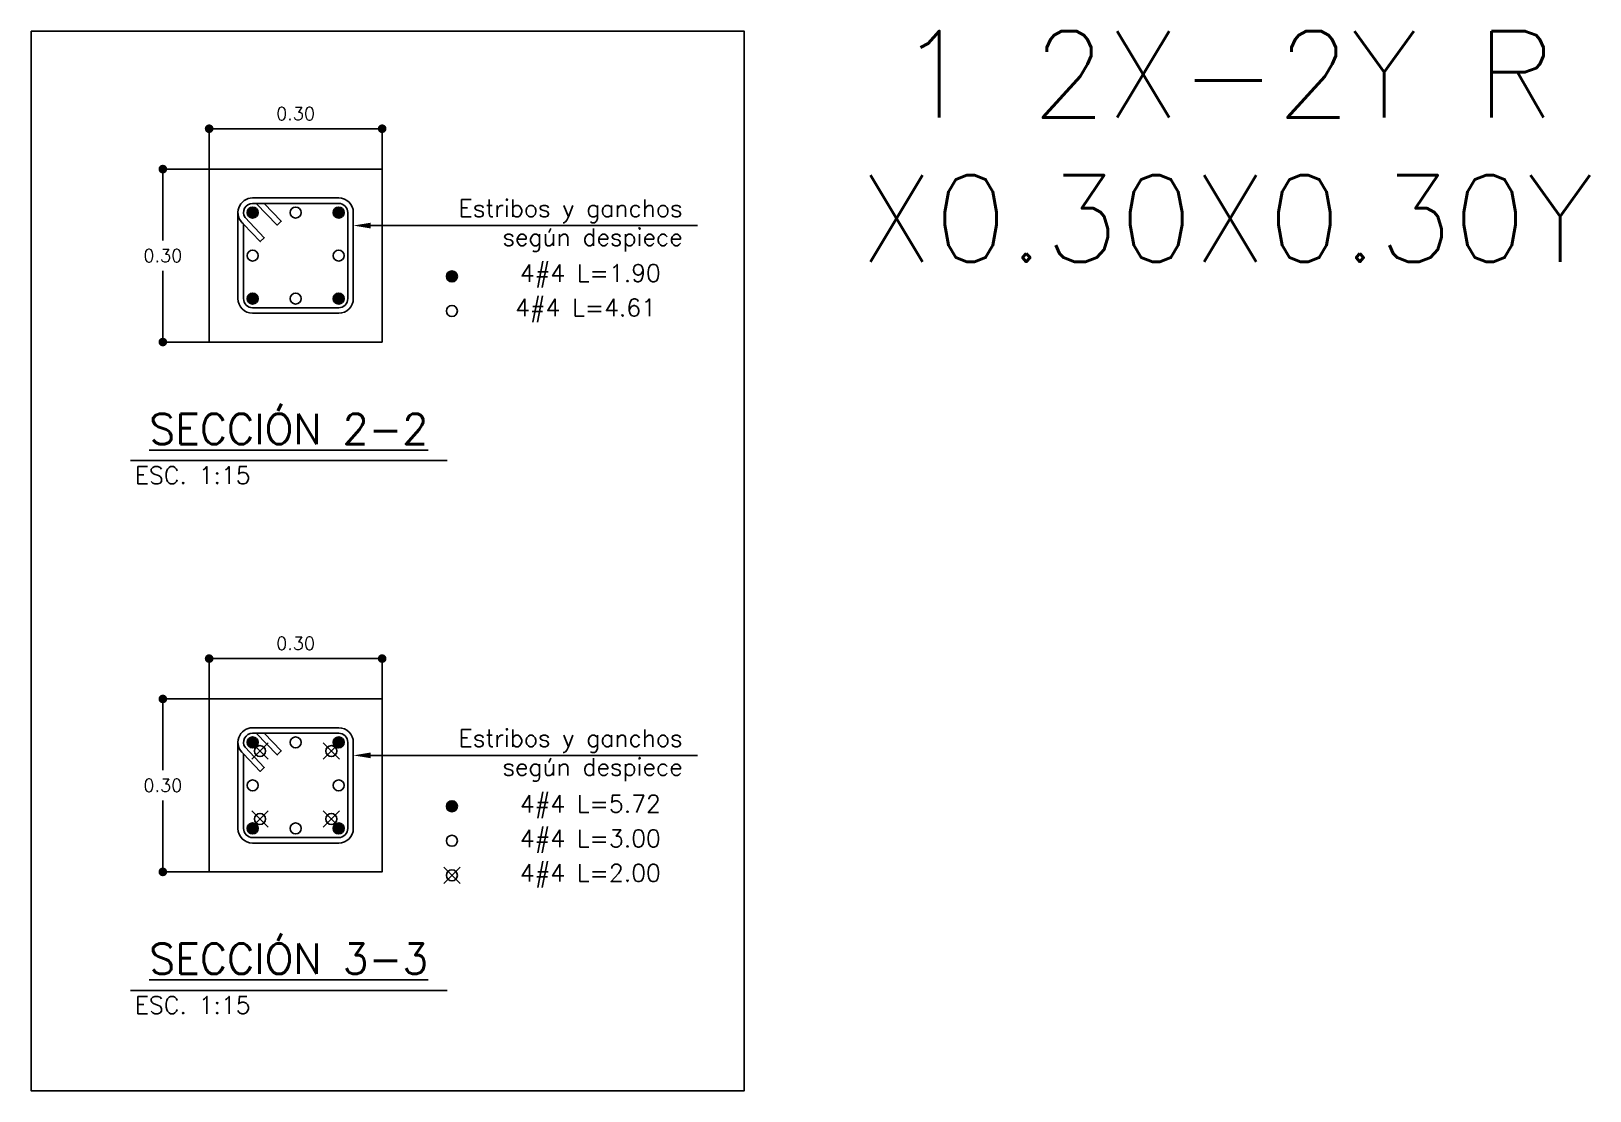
# Model space of a CAD drawing. Header units: millimetres. Extents: x 0 to 109, y -9 to 41.
# Drawn here: x 64.593 to 67.296, y 17.271 to 19.109 of the extents above; entities that cross this region are included whole.
import ezdxf
from ezdxf import colors
from ezdxf.entities.mleader import LeaderData, LeaderLine
from ezdxf.enums import TextEntityAlignment as Align
from ezdxf.math import Vec2, Vec3

# ---------------------------------------------------------------- set-up
doc = ezdxf.new("R2010")
doc.units = ezdxf.units.MM
doc.header["$LTSCALE"] = 0.01
doc.header["$PDMODE"] = 3
for name, color, linetype in [('FC_BORDES', 4, 'Continuous'), ('FC_COTAS', 1, 'Continuous'), ('FC_COTAS @ 15', 1, 'Continuous'), ('FC_ESTRIBOS', 3, 'Continuous'), ('FC_R-200', 5, 'Continuous'), ('FC_R-80', 11, 'Continuous'), ('FC_R-80 @ 15', 11, 'Continuous'), ('FC_REFUERZO 2', 1, 'Continuous')]:
    doc.layers.add(name, color=color, linetype=linetype)
doc.layers.add('FC_HOJA', color=230, linetype='Continuous', plot=False)
doc.layers.add('FC_TEXTO NO IMPRIMIR @ 75', color=252, linetype='Continuous', plot=False)
doc.styles.add('FC_TEXT', font='romans.shx', dxfattribs={"height": 0.002})
doc.styles.add('FC_TEXT1', font='romans.shx')
doc.dimstyles.new('FC_COTAS', dxfattribs={"dimtxt": 0.0015, "dimasz": 0.001, "dimexe": 0, "dimexo": 0, "dimgap": 0.001, "dimtad": 1, "dimtih": 1, "dimtoh": 1, "dimzin": 0, "dimdsep": 46, "dimtxsty": 'FC_TEXT1', "dimblk": 'DOT', "dimcen": 0.09, "dimclrd": 256, "dimclre": 256, "dimclrt": 256, "dimadec": 0, "dimazin": 0, "dimtfac": 1, "dimtix": 1, "dimtmove": 2, "dimatfit": 3, "dimfxl": 1.002, "dimtolj": 1, "dimtzin": 0, "dimlwd": -1, "dimarcsym": 0})

# ---------------------------------------------------------------- blocks, each defined once
blk = doc.blocks.new('*U131')
at = {"layer": 'FC_R-200', "color": 4, "ltscale": 1.5}
blk.add_lwpolyline([(-0.0183, 0), (0.0183, 0)], dxfattribs=at)
at = {"layer": 'FC_R-200', "ltscale": 1.5, "style": 'FC_TEXT1'}
blk.add_attdef('%%UTÍTULO', text='', height=0.0035, dxfattribs=at).set_placement((0, 0.00366), align=Align.MIDDLE_CENTER)
at = {"layer": 'FC_R-80', "ltscale": 1.5, "style": 'FC_TEXT1'}
blk.add_attdef('ESCALA', text='', height=0.002, dxfattribs=at).set_placement((-0.01778, -0.0017), align=Align.MIDDLE_LEFT)
blk = doc.blocks.new('*U132')
at = {"layer": 'FC_ESTRIBOS'}
for p, q in [((-0.0747, 0), (0.0747, 0)), ((-0.1, -0.1747), (-0.1, -0.0253)), ((0.1, -0.0253), (0.1, -0.1747)), ((0.0747, -0.2), (-0.0747, -0.2))]:
    blk.add_line(p, q, dxfattribs=at)
blk.add_lwpolyline([(-0.0878, -0.0339, -0.595586), (-0.0747, -0.0096), (0.0747, -0.0096, -0.414214), (0.0904, -0.0253), (0.0904, -0.1747, -0.414214), (0.0747, -0.1904), (-0.0747, -0.1904, -0.414214), (-0.0904, -0.1747), (-0.0904, -0.0452)], format="xyb", dxfattribs=at)
for points in [[(-0.0682, -0.0096), (-0.0318, -0.047), (-0.0249, -0.0403), (-0.0548, -0.0096)], [(-0.0904, -0.0452), (-0.0615, -0.0757), (-0.0545, -0.0691), (-0.0878, -0.0339)]]:
    blk.add_lwpolyline(points, dxfattribs=at)
for centre, start, end in [((0.0747, -0.0253), 360, 90), ((-0.0747, -0.0253), 90, 231.6004), ((-0.0747, -0.1747), 180, 270), ((0.0747, -0.1747), 270, 360)]:
    blk.add_arc(centre, 0.0253, start, end, dxfattribs=at)
blk = doc.blocks.new('*U116')
h = blk.add_hatch(color=256)
h.dxf.hatch_style = 1
edge = h.paths.add_edge_path()
edge.add_arc((0, 0), 0.0119, 0, 360, ccw=False)
blk.add_circle((0, 0), 0.0119)
blk = doc.blocks.new('_Dot')
at = {"color": 0, "linetype": 'ByBlock', "lineweight": -2}
blk.add_line((-0.5, 0), (-1, 0), dxfattribs=at)
at = {"color": 0, "linetype": 'ByBlock', "const_width": 0.5}
blk.add_lwpolyline([(-0.25, 0, 1), (0.25, 0, 1)], format="xyb", close=True, dxfattribs=at)
blk = doc.blocks.new('*D174')
at = {"layer": 'Defpoints', "color": 0, "ltscale": 0.6, "transparency": 16777216}
for p in [(65.2014, 18.9398), (64.9014, 18.8697), (65.2014, 18.8697)]:
    blk.add_point(p, dxfattribs=at)
at = {"layer": 'FC_COTAS', "lineweight": -2, "ltscale": 0.6, "transparency": 16777216}
for p, q in [((64.9014, 18.8697), (64.9014, 18.9398)), ((65.2014, 18.8697), (65.2014, 18.9398))]:
    blk.add_line(p, q, dxfattribs=at)
at = {"layer": 'FC_COTAS', "ltscale": 0.6, "transparency": 16777216}
blk.add_line((64.9164, 18.9398), (65.1864, 18.9398), dxfattribs=at)
at = {"layer": 'FC_COTAS', "ltscale": 0.6, "transparency": 16777216, "xscale": 0.015, "yscale": 0.015, "zscale": 0.015, "rotation": 180}
blk.add_blockref('_Dot', (64.9014, 18.9398), dxfattribs=at)
at = {"layer": 'FC_COTAS', "ltscale": 0.6, "transparency": 16777216, "xscale": 0.015, "yscale": 0.015, "zscale": 0.015}
blk.add_blockref('_Dot', (65.2014, 18.9398), dxfattribs=at)
at = {"layer": 'FC_COTAS', "ltscale": 0.6, "transparency": 16777216, "insert": (65.0514, 18.966), "char_height": 0.0225, "attachment_point": 5, "style": 'FC_TEXT1'}
blk.add_mtext('\\A1;0.30', dxfattribs=at)
blk = doc.blocks.new('*D175')
at = {"layer": 'Defpoints', "color": 0, "ltscale": 0.6, "transparency": 16777216}
for p in [(64.9014, 18.8697), (64.8211, 18.5697), (64.9014, 18.5697)]:
    blk.add_point(p, dxfattribs=at)
at = {"layer": 'FC_COTAS', "lineweight": -2, "ltscale": 0.6, "transparency": 16777216}
for p, q in [((64.9014, 18.8697), (64.8211, 18.8697)), ((64.9014, 18.5697), (64.8211, 18.5697))]:
    blk.add_line(p, q, dxfattribs=at)
at = {"layer": 'FC_COTAS', "ltscale": 0.6, "transparency": 16777216}
for p, q in [((64.8211, 18.8547), (64.8211, 18.746)), ((64.8211, 18.5847), (64.8211, 18.6935))]:
    blk.add_line(p, q, dxfattribs=at)
at = {"layer": 'FC_COTAS', "ltscale": 0.6, "transparency": 16777216, "xscale": 0.015, "yscale": 0.015, "zscale": 0.015}
for p, rotation in [((64.8211, 18.8697), 90), ((64.8211, 18.5697), 270)]:
    blk.add_blockref('_Dot', p, dxfattribs=dict(at, rotation=rotation))
at = {"layer": 'FC_COTAS', "ltscale": 0.6, "transparency": 16777216, "insert": (64.8211, 18.7197), "char_height": 0.0225, "attachment_point": 5, "style": 'FC_TEXT1'}
blk.add_mtext('\\A1;0.30', dxfattribs=at)
blk = doc.blocks.new('*U118')
blk.add_circle((0, 0), 0.0119)
blk = doc.blocks.new('*D176')
at = {"layer": 'Defpoints', "color": 0, "ltscale": 0.6, "transparency": 16777216}
for p in [(65.2014, 18.0205), (64.9014, 17.9505), (65.2014, 17.9505)]:
    blk.add_point(p, dxfattribs=at)
at = {"layer": 'FC_COTAS', "lineweight": -2, "ltscale": 0.6, "transparency": 16777216}
for p, q in [((64.9014, 17.9505), (64.9014, 18.0205)), ((65.2014, 17.9505), (65.2014, 18.0205))]:
    blk.add_line(p, q, dxfattribs=at)
at = {"layer": 'FC_COTAS', "ltscale": 0.6, "transparency": 16777216}
blk.add_line((64.9164, 18.0205), (65.1864, 18.0205), dxfattribs=at)
at = {"layer": 'FC_COTAS', "ltscale": 0.6, "transparency": 16777216, "xscale": 0.015, "yscale": 0.015, "zscale": 0.015, "rotation": 180}
blk.add_blockref('_Dot', (64.9014, 18.0205), dxfattribs=at)
at = {"layer": 'FC_COTAS', "ltscale": 0.6, "transparency": 16777216, "xscale": 0.015, "yscale": 0.015, "zscale": 0.015}
blk.add_blockref('_Dot', (65.2014, 18.0205), dxfattribs=at)
at = {"layer": 'FC_COTAS', "ltscale": 0.6, "transparency": 16777216, "insert": (65.0514, 18.0468), "char_height": 0.0225, "attachment_point": 5, "style": 'FC_TEXT1'}
blk.add_mtext('\\A1;0.30', dxfattribs=at)
blk = doc.blocks.new('*D177')
at = {"layer": 'Defpoints', "color": 0, "ltscale": 0.6, "transparency": 16777216}
for p in [(64.9014, 17.9505), (64.8211, 17.6505), (64.9014, 17.6505)]:
    blk.add_point(p, dxfattribs=at)
at = {"layer": 'FC_COTAS', "lineweight": -2, "ltscale": 0.6, "transparency": 16777216}
for p, q in [((64.9014, 17.9505), (64.8211, 17.9505)), ((64.9014, 17.6505), (64.8211, 17.6505))]:
    blk.add_line(p, q, dxfattribs=at)
at = {"layer": 'FC_COTAS', "ltscale": 0.6, "transparency": 16777216}
for p, q in [((64.8211, 17.9355), (64.8211, 17.8267)), ((64.8211, 17.6655), (64.8211, 17.7742))]:
    blk.add_line(p, q, dxfattribs=at)
at = {"layer": 'FC_COTAS', "ltscale": 0.6, "transparency": 16777216, "xscale": 0.015, "yscale": 0.015, "zscale": 0.015}
for p, rotation in [((64.8211, 17.9505), 90), ((64.8211, 17.6505), 270)]:
    blk.add_blockref('_Dot', p, dxfattribs=dict(at, rotation=rotation))
at = {"layer": 'FC_COTAS', "ltscale": 0.6, "transparency": 16777216, "insert": (64.8211, 17.8005), "char_height": 0.0225, "attachment_point": 5, "style": 'FC_TEXT1'}
blk.add_mtext('\\A1;0.30', dxfattribs=at)
blk = doc.blocks.new('*U178')
for p, q in [((0.0177, -0.0177), (-0.0177, 0.0177)), ((-0.0177, -0.0177), (0.0177, 0.0177))]:
    blk.add_line(p, q)
blk.add_circle((0, 0), 0.0119)

msp = doc.modelspace()

# ---------------------------------------------------------------- linework, layer by layer
at = {"layer": 'FC_BORDES', "color": 4, "ltscale": 0.9}
for points in [[(64.9014, 18.8697), (65.2014, 18.8697), (65.2014, 18.5697), (64.9014, 18.5697)], [(64.9014, 17.9505), (65.2014, 17.9505), (65.2014, 17.6505), (64.9014, 17.6505)]]:
    msp.add_lwpolyline(points, close=True, dxfattribs=at)
at = {"layer": 'FC_HOJA', "ltscale": 0.6}
msp.add_lwpolyline([(64.5928, 19.1091), (65.8289, 19.1091), (65.8289, 17.2706), (64.5928, 17.2706)], close=True, dxfattribs=at)

# ---------------------------------------------------------------- block references
at = {"layer": 'FC_ESTRIBOS'}
for p in [(65.0514, 18.8197), (65.0514, 17.9005)]:
    msp.add_blockref('*U132', p, dxfattribs=at)
at = {"layer": 'FC_R-200', "xscale": 15, "yscale": 15, "zscale": 15}
for p, values in [((65.0394, 18.3641), {'%%UTÍTULO': '%%USECCIÓN 2-2', 'ESCALA': 'ESC. 1:15'}), ((65.0394, 17.4449), {'%%UTÍTULO': '%%USECCIÓN 3-3', 'ESCALA': 'ESC. 1:15'})]:
    msp.add_blockref('*U131', p, dxfattribs=at).add_auto_attribs(values)
at = {"layer": 'FC_REFUERZO 2', "ltscale": 0.9, "yscale": 0.8, "zscale": 0.8}
for name, p, xscale in [('*U116', (64.9768, 18.7944), 0.8), ('*U118', (65.0514, 18.7944), -0.8), ('*U116', (65.1261, 18.7944), 0.8), ('*U118', (64.9768, 18.7197), 0.8), ('*U118', (65.1261, 18.7197), -0.8), ('*U116', (65.3223, 18.6836), 0.8), ('*U116', (64.9768, 18.6451), 0.8), ('*U118', (65.0514, 18.6451), -0.8), ('*U116', (65.1261, 18.6451), 0.8), ('*U118', (65.3223, 18.6236), 0.8), ('*U116', (64.9768, 17.8751), 0.8), ('*U178', (64.9895, 17.86), 0.8), ('*U118', (65.0514, 17.8751), -0.8), ('*U178', (65.1133, 17.86), 0.8), ('*U116', (65.1261, 17.8751), 0.8), ('*U118', (64.9768, 17.8005), 0.8), ('*U118', (65.1261, 17.8005), -0.8), ('*U116', (65.3223, 17.7644), 0.8), ('*U116', (64.9768, 17.7258), 0.8), ('*U178', (64.9895, 17.7423), 0.8), ('*U118', (65.0514, 17.7258), -0.8), ('*U178', (65.1133, 17.7423), 0.8), ('*U116', (65.1261, 17.7258), 0.8), ('*U118', (65.3223, 17.7044), 0.8), ('*U178', (65.3223, 17.6444), 0.8)]:
    msp.add_blockref(name, p, dxfattribs=dict(at, xscale=xscale))

# ---------------------------------------------------------------- texts
at = {"layer": 'FC_R-80 @ 15', "char_height": 0.03, "attachment_point": 6, "style": 'FC_TEXT'}
for s, insert, width in [('Estribos y ganchos según despiece', (65.7224, 18.7718), 0.460185), ('4#4 L=1.90', (65.6846, 18.6844), 0.274586), ('4#4 L=4.61', (65.6763, 18.6244), 0.274586), ('Estribos y ganchos según despiece', (65.7224, 17.8526), 0.460185), ('4#4 L=5.72', (65.6846, 17.7636), 0.274586), ('4#4 L=3.00', (65.6846, 17.7036), 0.274586), ('4#4 L=2.00', (65.6846, 17.6436), 0.274586)]:
    msp.add_mtext(s, dxfattribs=dict(at, insert=insert, width=width))
at = {"layer": 'FC_TEXTO NO IMPRIMIR @ 75', "insert": (66.6655, 19.1091), "char_height": 0.15, "width": 1.408643, "attachment_point": 2, "style": 'FC_TEXT'}
msp.add_mtext('1 2X-2Y R\\PX0.30X0.30Y', dxfattribs=at)

# ---------------------------------------------------------------- dimensions: what is measured, and where the dimension line sits
at = {"layer": 'FC_COTAS @ 15', "ltscale": 0.6}
for base, p1, p2, picture, middle in [((65.2014, 18.9398), (64.9014, 18.8697), (65.2014, 18.8697), '*D174', (65.0514, 18.966)), ((65.2014, 18.0205), (64.9014, 17.9505), (65.2014, 17.9505), '*D176', (65.0514, 18.0468))]:
    dim = msp.add_linear_dim(base=base, p1=p1, p2=p2, dimstyle='FC_COTAS', override={"dimscale": 15, "dimtix": 1, "dimtofl": 1, "dimtmove": 2, "dimatfit": 3}, dxfattribs=at)
    dim.commit()
    dim.dimension.update_dxf_attribs({"geometry": picture, "text_midpoint": middle})
for base, p1, p2, picture, middle in [((64.8211, 18.5697), (64.9014, 18.8697), (64.9014, 18.5697), '*D175', (64.8211, 18.7197)), ((64.8211, 17.6505), (64.9014, 17.9505), (64.9014, 17.6505), '*D177', (64.8211, 17.8005))]:
    dim = msp.add_linear_dim(base=base, p1=p1, p2=p2, angle=90, dimstyle='FC_COTAS', override={"dimscale": 15, "dimtix": 1, "dimtofl": 1, "dimtmove": 2, "dimatfit": 3}, dxfattribs=at)
    dim.commit()
    dim.dimension.update_dxf_attribs({"geometry": picture, "text_midpoint": middle})

# ---------------------------------------------------------------- leaders
ml = msp.add_multileader_mtext('Standard', dxfattribs=at)
ml.set_content('', color=11, style='FC_TEXT1')
ml.set_leader_properties()
ml.build(insert=Vec2(0, 0))
ml.multileader.update_dxf_attribs({"text_left_attachment_type": 6, "text_right_attachment_type": 6, "dogleg_length": 0.008, "arrow_head_size": 0.03, "scale": 15})
ctx = ml.context
ctx.base_point, ctx.scale, ctx.char_height, ctx.arrow_head_size, ctx.landing_gap_size, ctx.plane_origin = Vec3(65.7331, 18.7718), 15, 0.03, 0.03, 0.015, Vec3(65.0706, 20.7718)
ctx.left_attachment, ctx.right_attachment = 6, 6
notes = []
notes.append((ctx, [(0, (1, 1, 0), (65.2137, 18.7718), (1, 0), 0.5194, [(0, [(65.1514, 18.7718)], 0, [])])]))
ctx.mtext.insert, ctx.mtext.flow_direction = Vec3(65.7481, 18.8018), 5
ml = msp.add_multileader_mtext('Standard', dxfattribs=at)
ml.set_content('', color=11, style='FC_TEXT1')
ml.set_leader_properties()
ml.build(insert=Vec2(0, 0))
ml.multileader.update_dxf_attribs({"text_left_attachment_type": 6, "text_right_attachment_type": 6, "dogleg_length": 0.008, "arrow_head_size": 0.03, "scale": 15})
ctx = ml.context
ctx.base_point, ctx.scale, ctx.char_height, ctx.arrow_head_size, ctx.landing_gap_size, ctx.plane_origin = Vec3(65.7331, 17.8526), 15, 0.03, 0.03, 0.015, Vec3(65.0706, 19.8526)
ctx.left_attachment, ctx.right_attachment = 6, 6
notes.append((ctx, [(0, (1, 1, 0), (65.2137, 17.8526), (1, 0), 0.5194, [(0, [(65.1514, 17.8526)], 0, [])])]))
ctx.mtext.insert, ctx.mtext.flow_direction = Vec3(65.7481, 17.8826), 5
for ctx, leaders in notes:
    for number, flags, end, landing, length, lines in leaders:
        leader = LeaderData()
        leader.index, (leader.has_last_leader_line, leader.has_dogleg_vector, leader.attachment_direction) = number, flags
        leader.last_leader_point, leader.dogleg_vector, leader.dogleg_length = Vec3(end), Vec3(landing), length
        for number, points, colour, breaks in lines:
            line = LeaderLine()
            line.index, line.vertices, line.color, line.breaks = number, Vec3.list(points), colors.encode_raw_color(colour), breaks
            leader.lines.append(line)
        ctx.leaders.append(leader)

doc.saveas('drawing.dxf')
